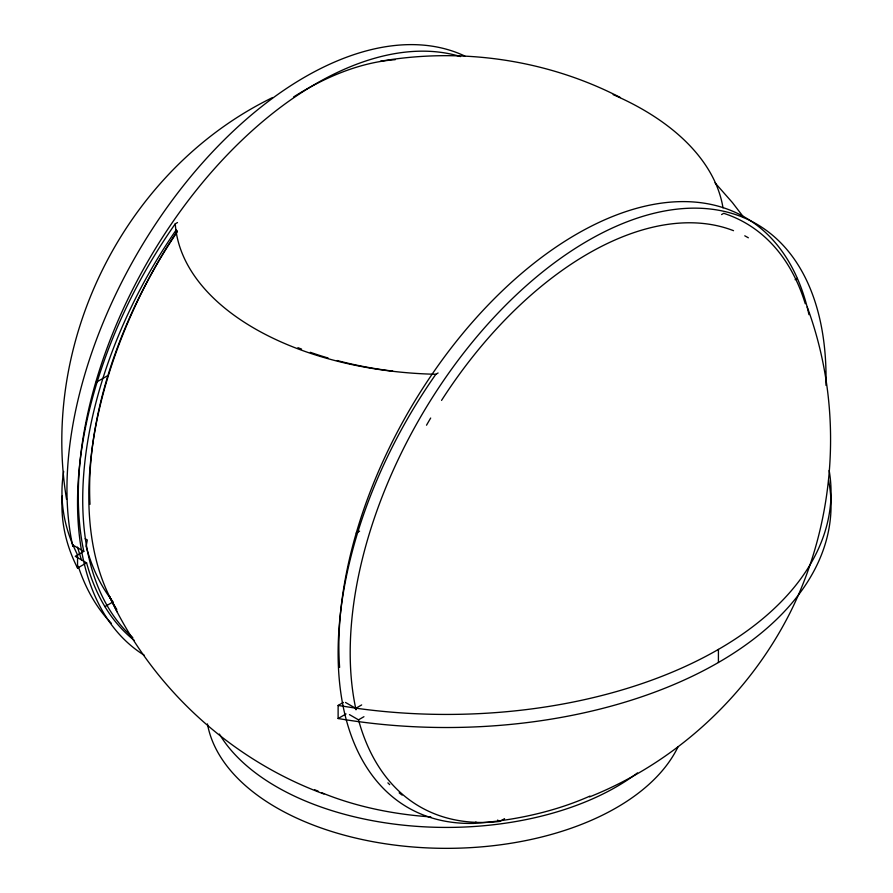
<?xml version="1.0" encoding="UTF-8"?>
<svg xmlns="http://www.w3.org/2000/svg" width="893" height="893" viewBox="0 0 893 893"><rect width="100%" height="100%" fill="white"/><g stroke="black" fill="none" stroke-linecap="round" stroke-linejoin="round"><path stroke-width="1.34" d="M460.531 56.583A336.482 194.261 -60 0 0 188.311 200.49A336.482 194.261 -60 0 0 83.808 551.372L72.936 545.087L72.757 546.103L72.757 544.674A384.548 222.011 0 0 1 63.682 471.426M86.208 545.98L87.302 539.975L85.159 538.747M177.383 230.751L167.337 246.468A337.521 194.875 -60 0 0 116.793 609.461M144.365 655.328A337.521 194.875 -60 0 1 175.262 223.83L177.506 222.536M95.651 382.617L107.919 375.529M83.808 551.372L75.258 556.306L86.588 562.847A336.482 194.261 -60 0 0 134.318 640.448M62.32 495.805A384.548 222.011 0 0 0 77.546 568.071L86.588 562.847M175.262 223.83A271.439 156.71 0 0 0 435.851 374.279L438.095 372.984M721.589 214.543L723.732 213.315A337.521 194.875 -60 0 1 805.285 303.765M104.916 606.615L113.087 601.904M356.24 533.065L359.589 531.134M795.116 279.676L797.349 278.393M828.592 480.445A384.548 222.011 0 0 1 338.123 718.519L338.123 705.437L343.347 702.423M338.123 718.519L346.037 713.953M345.479 702.445L355.269 708.093L355.994 709.634L355.994 708.194L361.665 704.923M349.442 714.601L358.506 719.836L363.942 716.699M435.851 374.279A337.521 194.875 -60 0 0 473.725 823.391L476.025 822.062M497.546 820.098L499.812 821.404L504.556 818.669M272.611 97.538C126.471 168.576 40.029 339.429 66.573 499.366M589.547 796.902C675.655 762.6 747.832 695.937 789.758 613.357C837.121 519.179 843.673 406.025 807.25 307.069M380.306 61.282C461.458 47.24 547.163 59.652 620.389 97.538M355.269 708.093L338.123 705.437M323.958 794.022C230.271 759.575 151.531 687.041 109.515 596.491M715.014 182.808L732.394 202.555L743.88 217.512M109.27 595.955L117.162 611.928M72.936 545.087L77.546 554.988L77.546 568.071M77.49 547.119L81.464 559.933M718.418 649.412L718.418 662.494M430.817 816.894A234.937 135.636 0 0 1 321.971 792.828M318.388 791.332A234.937 135.636 0 0 1 314.548 789.669M392.764 371.108A262.229 151.397 0 0 1 337.119 360.515M328.099 358.004A262.229 151.397 0 0 1 310.317 352.3M301.577 349.096A262.229 151.397 0 0 1 297.905 347.667M90.003 504.311A320.453 185.018 -60 0 1 177.294 231.812M637.468 772.914A240.34 138.761 0 0 1 408.302 825.657A240.34 138.761 0 0 1 219.377 734.046M678.055 746.76A240.34 138.761 0 0 1 426.374 847.859A240.34 138.761 0 0 1 207.444 723.922M355.994 709.634A336.482 194.261 -60 0 1 565.012 255.219A336.482 194.261 -60 0 1 825.958 385.329M499.812 821.404A336.482 194.261 -60 0 1 358.506 719.836M829.162 470.444A384.548 222.011 0 0 1 355.994 708.194M111.257 623.236A336.482 194.261 -60 0 1 78.249 566.274M72.757 546.103A336.482 194.261 -60 0 1 185.108 183.534A336.482 194.261 -60 0 1 464.806 56.036M112.674 601.335A320.453 185.018 -60 0 1 86.141 546.36M293.551 96.991A320.453 185.018 -60 0 1 395.275 59.664M339.608 667.406A336.482 194.261 -60 0 1 541.292 257.608A336.482 194.261 -60 0 1 808.958 314.649M426.519 425.202A320.453 185.018 -60 0 1 430.683 418.036M441.544 400.399A320.453 185.018 -60 0 1 733.521 230.684M744.762 235.808A320.453 185.018 -60 0 1 748.345 237.795M589.927 796.087A234.937 135.636 0 0 1 473.725 823.391M402.151 795.094A330.209 190.644 -60 0 1 399.16 792.861M389.705 784.634A330.209 190.644 -60 0 1 387.897 782.848M132.811 637.613A330.209 190.644 -60 0 1 176.323 229.758M613.156 94.647A277.723 160.338 0 0 1 723.006 207.89"/></g></svg>
